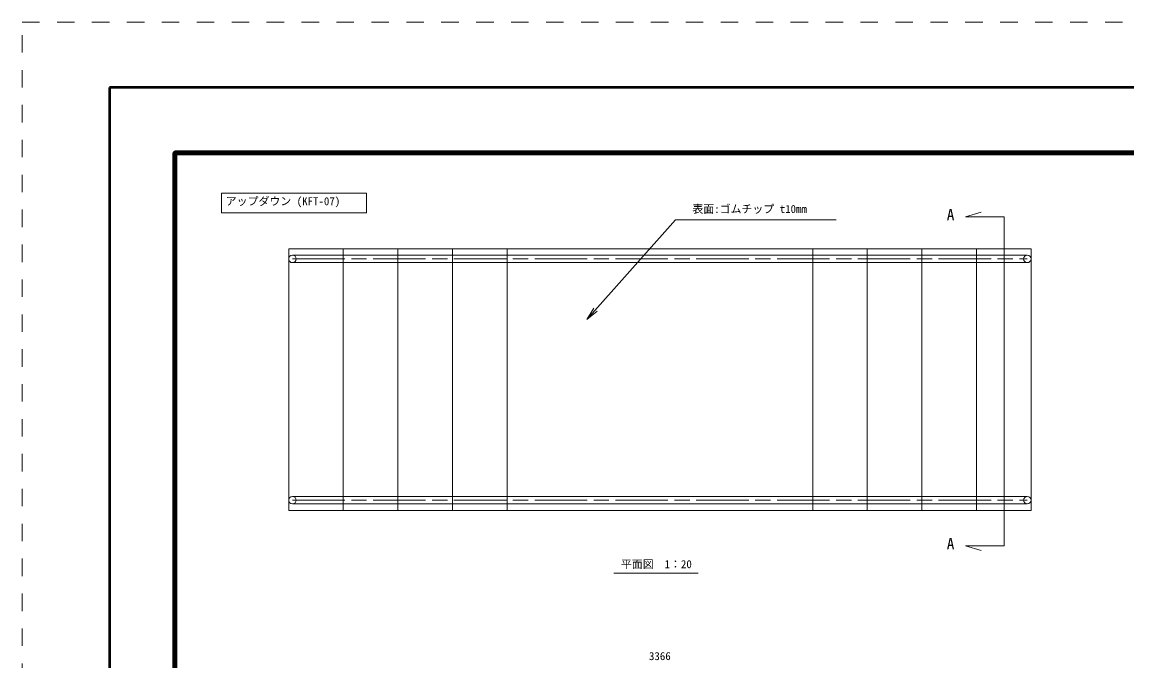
# Model space of a CAD drawing. Units: millimetres at full size, sheet at 1:20; details may follow other scales. Extents: x -400 to 8800, y -300 to 6240.
# Drawn here: x -400 to 4660, y 3311 to 6240 of the extents above; entities that cross this region are included whole.
import ezdxf
from ezdxf.enums import TextEntityAlignment as Align

# ---------------------------------------------------------------- set-up
doc = ezdxf.new("R2010")
doc.units = ezdxf.units.MM
doc.header["$LTSCALE"] = 20
doc.linetypes.add('CHAIN', pattern=[18.5, 12, -1.5, 3.5, -1.5])
doc.linetypes.add('USER1', pattern=[8, 4, -4])
for name, color, linetype, lineweight in [('D-BMK', 2, 'CHAIN', 13), ('D-STR', 1, 'Continuous', 13), ('D-STR-DIM', 7, 'Continuous', 13), ('D-STR-HTXT', 7, 'Continuous', 13), ('D-STR-TXT', 7, 'Continuous', 13), ('D-TTL', 2, 'Continuous', 50), ('D-TTL-FRAM', 7, 'Continuous', 13)]:
    doc.layers.add(name, color=color, linetype=linetype, lineweight=lineweight)
doc.styles.add('ＭＳ ゴシック', font='')
doc.styles.get('ＭＳ ゴシック').set_extended_font_data('MS Gothic')

# ---------------------------------------------------------------- blocks, each defined once
blk = doc.blocks.new('open_arrow')
at = {"color": 0, "linetype": 'Continuous', "lineweight": -2}
blk.add_lwpolyline([(7.5, 1.25), (0, 0), (7.5, -1.25)], dxfattribs=at)

msp = doc.modelspace()

# ---------------------------------------------------------------- linework, layer by layer
at = {"layer": 'D-BMK'}
for p, q in [((838.11, 5154.03), (4204.11, 5154.03)), ((838.11, 4048.03), (4204.11, 4048.03))]:
    msp.add_line(p, q, dxfattribs=at)
at = {"layer": 'D-STR'}
for p, q in [((2521.11, 5201.03), (821.11, 5201.03)), ((821.11, 5201.03), (821.11, 4001.03)), ((838.11, 5171.03), (4204.11, 5171.03)), ((1071.11, 5201.03), (1071.11, 4001.03)), ((1321.11, 5201.03), (1321.11, 4001.03)), ((1571.11, 5201.03), (1571.11, 4001.03)), ((1821.11, 5201.03), (1821.11, 4001.03)), ((2521.11, 5201.03), (4221.11, 5201.03)), ((3221.11, 5201.03), (3221.11, 4001.03)), ((3471.11, 5201.03), (3471.11, 4001.03)), ((3721.11, 5201.03), (3721.11, 4001.03)), ((3971.11, 5201.03), (3971.11, 4001.03)), ((4221.11, 5201.03), (4221.11, 4001.03)), ((838.11, 5137.03), (4204.11, 5137.03)), ((838.11, 4065.03), (4204.11, 4065.03)), ((821.11, 4001.03), (2521.11, 4001.03)), ((838.11, 4031.03), (4204.11, 4031.03)), ((4221.11, 4001.03), (2521.11, 4001.03))]:
    msp.add_line(p, q, dxfattribs=at)
for centre in [(838.11, 5154.03), (4204.11, 5154.03), (838.11, 4048.03), (4204.11, 4048.03)]:
    msp.add_circle(centre, 17, dxfattribs=at)
at = {"layer": 'D-STR-HTXT'}
msp.add_lwpolyline([(2186.39, 4876.47), (2592.38, 5333.76), (2652.38, 5333.76), (3329.03, 5333.76)], dxfattribs=at)
at = {"layer": 'D-STR-TXT'}
for p, q in [((3920.35, 5347.53), (3993.32, 5368.28)), ((4098.28, 5347.53), (3920.35, 5347.53)), ((4098.28, 5347.53), (4098.28, 3838.09)), ((4098.28, 3838.09), (3920.35, 3838.09)), ((3920.35, 3838.09), (3993.32, 3817.34)), ((2310.05, 3713.07), (2696.28, 3713.07))]:
    msp.add_line(p, q, dxfattribs=at)
at = {"layer": 'D-TTL'}
for p, q in [((8400, 5940), (0, 5940)), ((0, 5940), (0, 0))]:
    msp.add_line(p, q, dxfattribs=at)
at = {"layer": 'D-TTL', "color": 5, "linetype": 'USER1', "lineweight": 13}
msp.add_lwpolyline([(-400, -300), (-400, 6240), (8800, 6240), (8800, -300)], close=True, dxfattribs=at)
at = {"layer": 'D-TTL', "lineweight": 140}
msp.add_lwpolyline([(300, 300), (300, 5640), (8100, 5640), (8100, 300)], close=True, dxfattribs=at)
at = {"layer": 'D-TTL-FRAM', "color": 2}
msp.add_lwpolyline([(513.22, 5455.41), (1177.88, 5455.41), (1177.88, 5366.21), (513.22, 5366.21)], close=True, dxfattribs=at)

# ---------------------------------------------------------------- block references
at = {"layer": 'D-STR-HTXT', "xscale": 8, "yscale": 8, "rotation": 48.4}
msp.add_blockref('open_arrow', (2186.39, 4876.47), dxfattribs=at)

# ---------------------------------------------------------------- texts
at = {"layer": 'D-STR-DIM', "style": 'ＭＳ ゴシック'}
msp.add_text('3366', height=36.66, dxfattribs=at).set_placement((2521.11, 3351.69), align=Align.TOP_CENTER)
at = {"layer": 'D-STR-HTXT', "style": 'ＭＳ ゴシック'}
for s, p in [('アップダウン (KFT-07)', (532.69, 5437.02)), ('表面:ゴムチップ t10mm', (2670.14, 5401.52))]:
    msp.add_text(s, height=36.66, dxfattribs=at).set_placement(p, align=Align.TOP_LEFT)
at = {"layer": 'D-STR-TXT', "style": 'ＭＳ ゴシック'}
for s, height, p in [('A', 51.32, (3852.65, 5382.6)), ('A', 51.32, (3852.65, 3874.16)), ('平面図\u30001：20', 36.66, (2505.06, 3773.07))]:
    msp.add_text(s, height=height, dxfattribs=at).set_placement(p, align=Align.TOP_CENTER)

doc.saveas('drawing.dxf')
